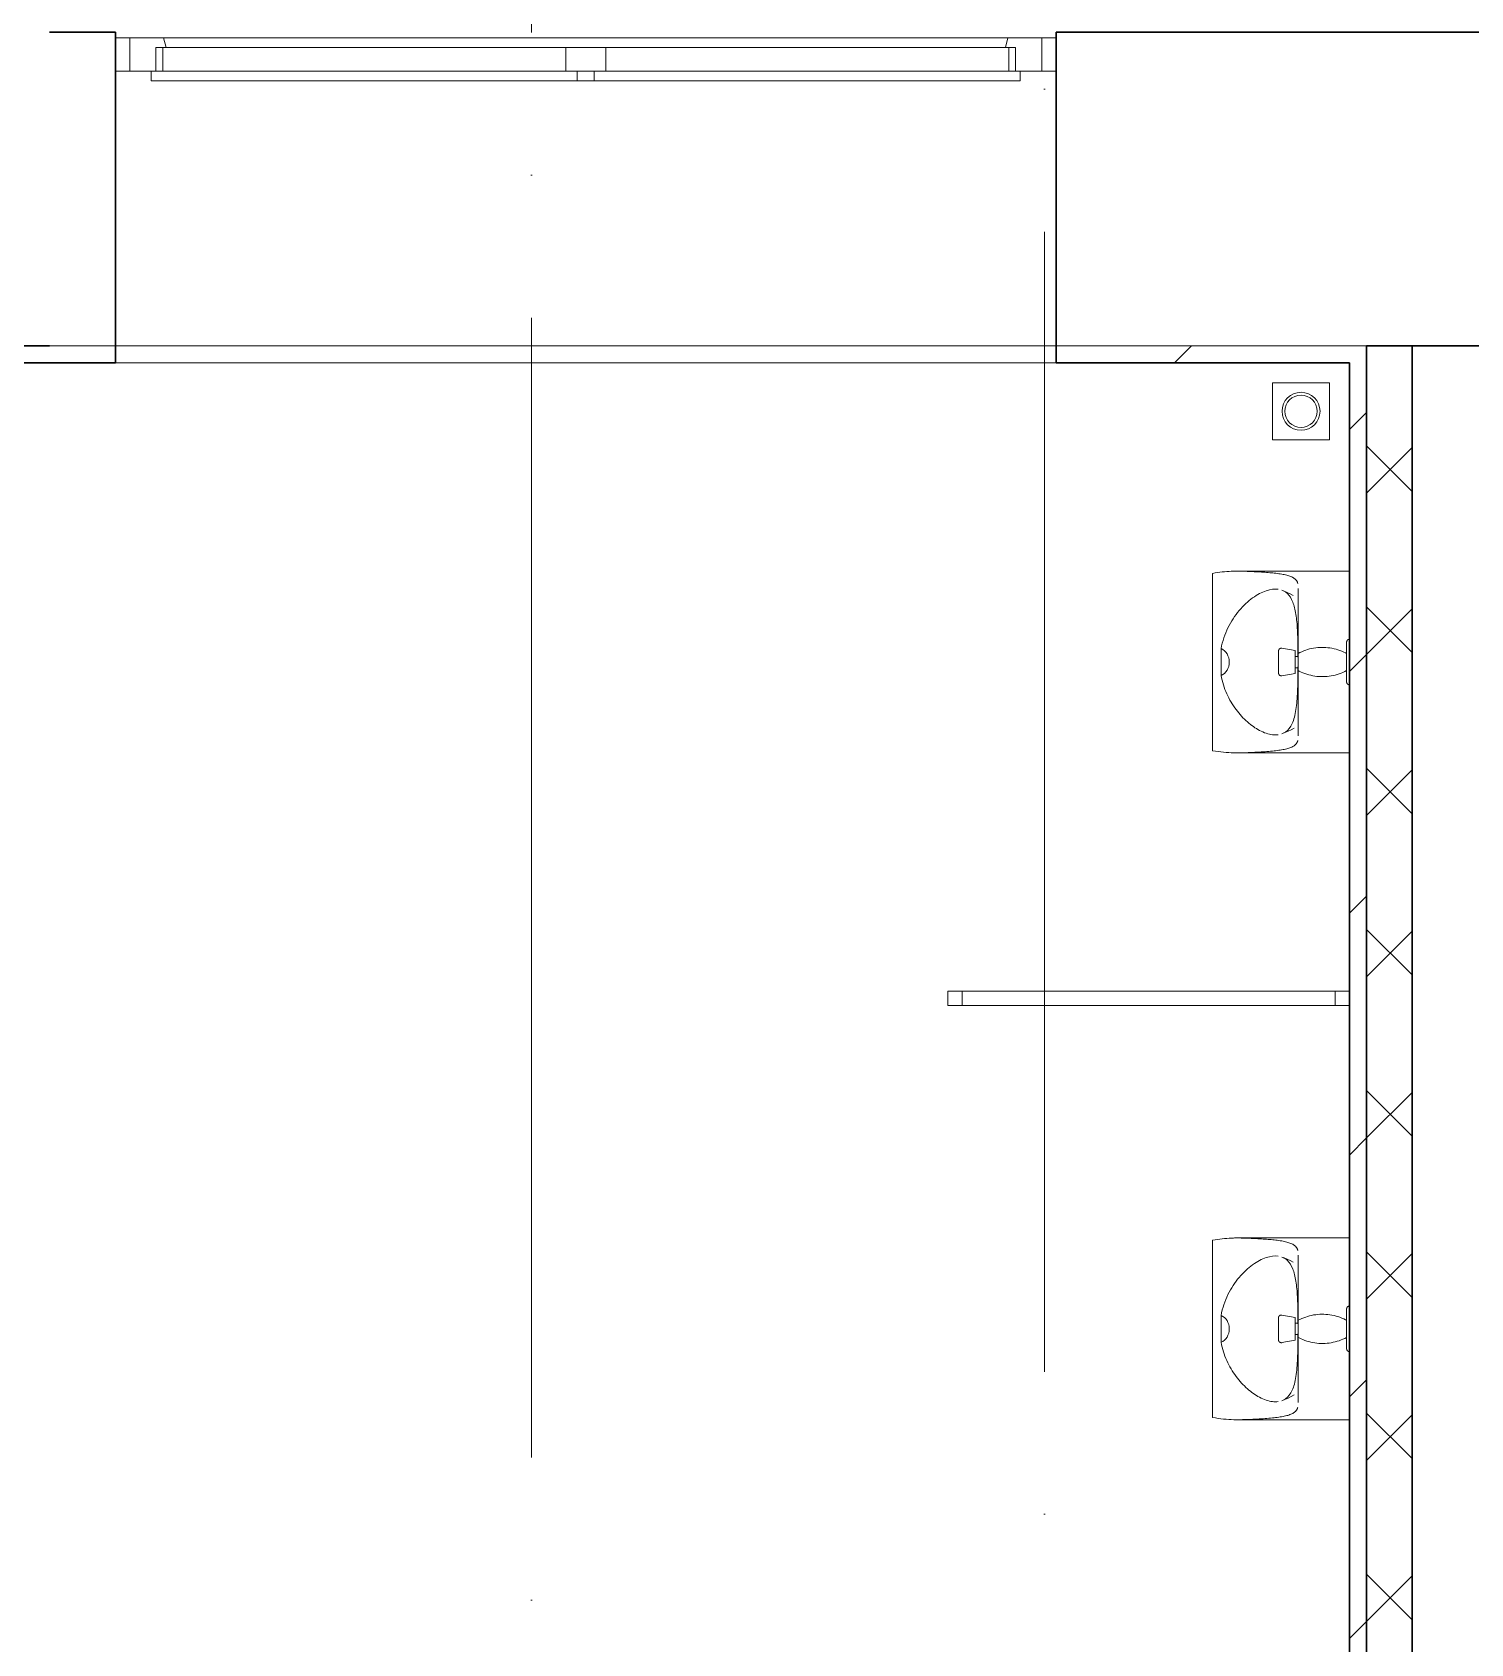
# Model space of a CAD drawing. Header units: millimetres. Extents: x -421858 to 614926, y -468665 to 141641.
# Drawn here: x 148601 to 151124, y -6115 to -3287 of the extents above; entities that cross this region are included whole.
import ezdxf

# ---------------------------------------------------------------- set-up
doc = ezdxf.new("R2010")
doc.units = ezdxf.units.MM
doc.linetypes.add('ADSK_Линия сетки', pattern=[25, 20, -2.5, 0, -2.5])
for name, color, linetype, lineweight in [('_ Окна', 7, 'Continuous', 9), ('Витраж', 7, 'Continuous', 9), ('Окна', 252, 'Continuous', 9), ('Оси', 252, 'Continuous', 9), ('Сантехника', 252, 'Continuous', 9), ('Стены внутренние', 7, 'Continuous', 18), ('Стены наружные', 7, 'Continuous', 18)]:
    doc.layers.add(name, color=color, linetype=linetype, lineweight=lineweight)

# ---------------------------------------------------------------- blocks, each defined once
blk = doc.blocks.new('2 этаж')
at = {"layer": '_ Окна', "color": 251, "true_color": 0x636466}
for p, q in [((148771.4, -3297.3), (148746.4, -3297.3)), ((148771.4, -3355.3), (148771.4, -3297.3)), ((150396.4, -3297.3), (150371.4, -3297.3)), ((150371.4, -3297.3), (150371.4, -3355.3)), ((148746.4, -3355.3), (148771.4, -3355.3)), ((150371.4, -3355.3), (150396.4, -3355.3))]:
    blk.add_line(p, q, dxfattribs=at)
at = {"layer": '_ Окна', "color": 251, "lineweight": 18, "true_color": 0x636466}
for p, q in [((148830.9, -3297.3), (148771.4, -3297.3)), ((148771.4, -3297.3), (148771.4, -3355.3)), ((148835.4, -3314.3), (148830.9, -3297.3)), ((150312, -3297.3), (150307.4, -3314.3)), ((150371.4, -3297.3), (150312, -3297.3)), ((150371.4, -3355.3), (150371.4, -3297.3)), ((148817.4, -3355.3), (148817.4, -3314.3)), ((148817.4, -3314.3), (148829.4, -3314.3)), ((150313.4, -3314.3), (150325.4, -3314.3)), ((150325.4, -3314.3), (150325.4, -3355.3)), ((148771.4, -3355.3), (148809.4, -3355.3)), ((150333.4, -3355.3), (150371.4, -3355.3))]:
    blk.add_line(p, q, dxfattribs=at)
at = {"layer": 'Витраж', "color": 251, "true_color": 0x636466, "extrusion": (0, 0, -1)}
for p, q in [((150206.5, -4969.8), (150206.5, -4994.8)), ((150231.5, -4969.8), (150206.5, -4969.8)), ((150231.5, -4994.8), (150231.5, -4969.8)), ((150206.5, -4994.8), (150231.5, -4994.8))]:
    blk.add_line(p, q, dxfattribs=at)
at = {"layer": 'Витраж', "color": 251, "true_color": 0x636466}
for p, q in [((150231.5, -4994.8), (150231.5, -4969.8)), ((150231.5, -4969.8), (150886, -4969.8)), ((150886, -4969.8), (150886, -4994.8)), ((150911, -4969.8), (150886, -4969.8)), ((150886, -4969.8), (150886, -4994.8)), ((150886, -4994.8), (150231.5, -4994.8)), ((150886, -4994.8), (150911, -4994.8))]:
    blk.add_line(p, q, dxfattribs=at)
at = {"layer": 'Окна', "color": 251, "true_color": 0x636466}
for p, q in [((150312, -3297.3), (148830.9, -3297.3)), ((148829.4, -3314.3), (149536.4, -3314.3)), ((148829.4, -3355.3), (148829.4, -3314.3)), ((149536.4, -3314.3), (149606.4, -3314.3)), ((149536.4, -3314.3), (149536.4, -3355.3)), ((149606.4, -3314.3), (150313.4, -3314.3)), ((149606.4, -3355.3), (149606.4, -3314.3)), ((150313.4, -3314.3), (150313.4, -3355.3)), ((148809.4, -3355.3), (149556.4, -3355.3)), ((148809.4, -3372.3), (148809.4, -3355.3)), ((149556.4, -3355.3), (149586.4, -3355.3)), ((149556.4, -3355.3), (149556.4, -3372.3)), ((149586.4, -3355.3), (150333.4, -3355.3)), ((149586.4, -3372.3), (149586.4, -3355.3)), ((150333.4, -3355.3), (150333.4, -3372.3)), ((149556.4, -3372.3), (148809.4, -3372.3)), ((149586.4, -3372.3), (149556.4, -3372.3)), ((150333.4, -3372.3), (149586.4, -3372.3))]:
    blk.add_line(p, q, dxfattribs=at)
at = {"layer": 'Оси', "color": 251, "linetype": 'ADSK_Линия сетки', "ltscale": 100, "true_color": 0x636466}
for p, q in [((149476, 33713.4), (149476, -32263.4)), ((150376, -1137.3), (150376, -30993.4)), ((170543.3, -3837.3), (93565.9, -3837.3))]:
    blk.add_line(p, q, dxfattribs=at)
at = {"layer": 'Сантехника', "color": 251, "true_color": 0x636466}
for p, q in [((150776, -3902.3), (150776, -4002.3)), ((150876, -3902.3), (150776, -3902.3)), ((150876, -4002.3), (150876, -3902.3)), ((150776, -4002.3), (150876, -4002.3)), ((150671, -4547.8), (150671, -4236.7)), ((150911, -4232.8), (150713.9, -4232.8)), ((150820.8, -4282.3), (150820.8, -4383.6)), ((150685.8, -4392.3), (150685.8, -4368.7)), ((150816, -4372.3), (150792.3, -4368.1)), ((150816, -4392.3), (150816, -4372.3)), ((150821, -4382.3), (150816, -4382.3)), ((150820.6, -4368.4), (150820.6, -4383.6)), ((150821, -4377.3), (150821, -4392.3)), ((150685.8, -4415.8), (150685.8, -4392.3)), ((150816, -4412.3), (150816, -4392.3)), ((150816, -4402.3), (150821, -4402.3)), ((150820.6, -4400.9), (150820.6, -4416.1)), ((150820.8, -4400.9), (150820.8, -4502.3)), ((150821, -4392.3), (150821, -4407.3)), ((150792.3, -4416.4), (150816, -4412.3)), ((150713.9, -4551.7), (150911, -4551.7)), ((150671, -5717.8), (150671, -5406.7)), ((150911, -5402.8), (150713.9, -5402.8)), ((150820.8, -5452.3), (150820.8, -5553.6)), ((150685.8, -5562.3), (150685.8, -5538.7)), ((150816, -5542.3), (150792.3, -5538.1)), ((150820.6, -5538.4), (150820.6, -5553.6)), ((150685.8, -5585.8), (150685.8, -5562.3)), ((150816, -5562.3), (150816, -5542.3)), ((150821, -5552.3), (150816, -5552.3)), ((150816, -5582.3), (150816, -5562.3)), ((150821, -5547.3), (150821, -5562.3)), ((150821, -5562.3), (150821, -5577.3)), ((150792.3, -5586.4), (150816, -5582.3)), ((150816, -5572.3), (150821, -5572.3)), ((150820.6, -5570.9), (150820.6, -5586.1)), ((150820.8, -5570.9), (150820.8, -5672.3)), ((150713.9, -5721.7), (150911, -5721.7))]:
    blk.add_line(p, q, dxfattribs=at)
at = {"layer": 'Сантехника', "color": 251, "true_color": 0x636466, "flags": 128}
for points in [[(150812.4, -4275.4), (150807.2, -4272.6), (150801.8, -4270.1), (150796.3, -4267.7), (150792.3, -4266.2)], [(150906, -4357.3), (150906, -4357.1), (150906, -4356.9), (150906, -4356.7), (150906.1, -4356.5), (150906.1, -4356.3), (150906.1, -4356.1), (150906.2, -4355.9), (150906.3, -4355.7), (150906.3, -4355.5), (150906.4, -4355.3), (150906.5, -4355.1), (150906.6, -4354.9), (150906.7, -4354.8), (150906.8, -4354.6), (150906.9, -4354.4), (150907, -4354.3), (150907.1, -4354.1), (150907.2, -4354), (150907.4, -4353.8), (150907.5, -4353.7), (150907.7, -4353.5), (150907.8, -4353.4), (150908, -4353.3), (150908.1, -4353.2), (150908.3, -4353), (150908.5, -4352.9), (150908.6, -4352.8), (150908.8, -4352.8), (150909, -4352.7), (150909.2, -4352.6), (150909.4, -4352.5), (150909.6, -4352.5), (150909.8, -4352.4), (150910, -4352.4), (150910.2, -4352.3), (150910.4, -4352.3), (150910.6, -4352.3), (150910.8, -4352.3), (150911, -4352.3), (150911, -4352.3)], [(150786.5, -4373), (150786.5, -4372.8), (150786.5, -4372.6), (150786.5, -4372.4), (150786.5, -4372.2), (150786.6, -4372), (150786.6, -4371.8), (150786.7, -4371.6), (150786.7, -4371.4), (150786.8, -4371.2), (150786.9, -4371.1), (150786.9, -4370.9), (150787, -4370.7), (150787.1, -4370.5), (150787.2, -4370.3), (150787.3, -4370.2), (150787.5, -4370), (150787.6, -4369.9), (150787.7, -4369.7), (150787.8, -4369.6), (150788, -4369.4), (150788.1, -4369.3), (150788.3, -4369.1), (150788.4, -4369), (150788.6, -4368.9), (150788.8, -4368.8), (150788.9, -4368.7), (150789.1, -4368.6), (150789.3, -4368.5), (150789.5, -4368.4), (150789.7, -4368.3), (150789.8, -4368.3), (150790, -4368.2), (150790.2, -4368.2), (150790.4, -4368.1), (150790.6, -4368.1), (150790.8, -4368), (150791, -4368), (150791.2, -4368), (150791.4, -4368), (150791.6, -4368), (150791.8, -4368), (150792, -4368), (150792.2, -4368.1), (150792.3, -4368.1)], [(150786.5, -4392.3), (150786.5, -4391.5), (150786.5, -4390.7), (150786.5, -4389.9), (150786.5, -4389.2), (150786.5, -4388.4), (150786.5, -4387.7), (150786.5, -4386.9), (150786.5, -4386.2), (150786.5, -4385.5), (150786.5, -4384.8), (150786.5, -4384.1), (150786.5, -4383.4), (150786.5, -4382.7), (150786.5, -4382), (150786.5, -4381.4), (150786.5, -4380.8), (150786.5, -4380.1), (150786.5, -4379.6), (150786.5, -4379), (150786.5, -4378.4), (150786.5, -4377.9), (150786.5, -4377.4), (150786.5, -4376.9), (150786.5, -4376.5), (150786.5, -4376.1), (150786.5, -4375.7), (150786.5, -4375.3), (150786.5, -4374.9), (150786.5, -4374.6), (150786.5, -4374.3), (150786.5, -4374), (150786.5, -4373.8), (150786.5, -4373.6), (150786.5, -4373.4), (150786.5, -4373.3), (150786.5, -4373.2), (150786.5, -4373.1), (150786.5, -4373), (150786.5, -4373)], [(150786.5, -4373), (150786.5, -4373), (150786.5, -4373.1), (150786.5, -4373.1), (150786.5, -4373.2), (150786.5, -4373.4), (150786.5, -4373.6), (150786.5, -4373.8), (150786.5, -4374), (150786.5, -4374.2), (150786.5, -4374.5), (150786.5, -4374.8), (150786.5, -4375.2), (150786.5, -4375.5), (150786.5, -4375.9), (150786.5, -4376.4), (150786.5, -4376.8), (150786.5, -4377.3), (150786.5, -4377.8), (150786.5, -4378.3), (150786.5, -4378.8), (150786.5, -4379.4), (150786.5, -4380), (150786.5, -4380.6), (150786.5, -4381.2), (150786.5, -4381.9), (150786.5, -4382.5), (150786.5, -4383.2), (150786.5, -4383.9), (150786.5, -4384.6), (150786.5, -4385.3), (150786.5, -4386), (150786.5, -4386.7), (150786.5, -4387.5), (150786.5, -4388.2), (150786.5, -4389), (150786.5, -4389.7), (150786.5, -4390.5), (150786.5, -4391.3), (150786.5, -4392), (150786.5, -4392.3)], [(150821, -4377.3), (150824.2, -4375.6), (150827.5, -4374.1), (150830.8, -4372.7), (150834.2, -4371.5), (150837.6, -4370.4), (150841.1, -4369.4), (150844.6, -4368.6), (150848.1, -4367.9), (150851.7, -4367.4), (150855.3, -4367), (150858.8, -4366.7), (150862.4, -4366.6), (150866, -4366.6), (150869.6, -4366.8), (150873.2, -4367.1), (150876.8, -4367.6), (150880.3, -4368.2), (150883.9, -4368.9), (150887.4, -4369.8), (150890.8, -4370.8), (150894.2, -4372), (150897.6, -4373.3), (150900.9, -4374.7), (150904.1, -4376.3), (150906, -4377.3)], [(150906, -4376.1), (150906, -4374.9), (150906, -4373.7), (150906, -4372.5), (150906, -4371.4), (150906, -4370.2), (150906, -4369.2), (150906, -4368.1), (150906, -4367.1), (150906, -4366.2), (150906, -4365.3), (150906, -4364.4), (150906, -4363.6), (150906, -4362.8), (150906, -4362.1), (150906, -4361.4), (150906, -4360.7), (150906, -4360.2), (150906, -4359.6), (150906, -4359.2), (150906, -4358.7), (150906, -4358.3), (150906, -4358), (150906, -4357.8), (150906, -4357.6), (150906, -4357.4), (150906, -4357.3), (150906, -4357.3)], [(150906, -4357.3), (150906, -4357.3), (150906, -4357.4), (150906, -4357.5), (150906, -4357.7), (150906, -4358), (150906, -4358.3), (150906, -4358.6), (150906, -4359), (150906, -4359.5), (150906, -4360), (150906, -4360.6), (150906, -4361.2), (150906, -4361.9), (150906, -4362.6), (150906, -4363.4), (150906, -4364.2), (150906, -4365), (150906, -4365.9), (150906, -4366.9), (150906, -4367.9), (150906, -4368.9), (150906, -4370), (150906, -4371), (150906, -4372.2), (150906, -4373.3), (150906, -4374.5), (150906, -4375.8), (150906, -4377), (150906, -4378.3), (150906, -4379.6), (150906, -4380.9), (150906, -4382.2), (150906, -4383.6), (150906, -4384.9), (150906, -4386.3), (150906, -4387.7), (150906, -4389.1), (150906, -4390.5), (150906, -4391.9), (150906, -4392.3)], [(150786.5, -4392.3), (150786.5, -4393), (150786.5, -4393.8), (150786.5, -4394.6), (150786.5, -4395.3), (150786.5, -4396.1), (150786.5, -4396.8), (150786.5, -4397.6), (150786.5, -4398.3), (150786.5, -4399), (150786.5, -4399.7), (150786.5, -4400.5), (150786.5, -4401.1), (150786.5, -4401.8), (150786.5, -4402.5), (150786.5, -4403.1), (150786.5, -4403.7), (150786.5, -4404.4), (150786.5, -4404.9), (150786.5, -4405.5), (150786.5, -4406.1), (150786.5, -4406.6), (150786.5, -4407.1), (150786.5, -4407.6), (150786.5, -4408), (150786.5, -4408.5), (150786.5, -4408.9), (150786.5, -4409.2), (150786.5, -4409.6), (150786.5, -4409.9), (150786.5, -4410.2), (150786.5, -4410.5), (150786.5, -4410.7), (150786.5, -4410.9), (150786.5, -4411.1), (150786.5, -4411.2), (150786.5, -4411.3), (150786.5, -4411.4), (150786.5, -4411.5), (150786.5, -4411.5)], [(150786.5, -4411.5), (150786.5, -4411.5), (150786.5, -4411.4), (150786.5, -4411.4), (150786.5, -4411.3), (150786.5, -4411.1), (150786.5, -4411), (150786.5, -4410.8), (150786.5, -4410.5), (150786.5, -4410.3), (150786.5, -4410), (150786.5, -4409.7), (150786.5, -4409.3), (150786.5, -4409), (150786.5, -4408.6), (150786.5, -4408.1), (150786.5, -4407.7), (150786.5, -4407.2), (150786.5, -4406.7), (150786.5, -4406.2), (150786.5, -4405.7), (150786.5, -4405.1), (150786.5, -4404.5), (150786.5, -4403.9), (150786.5, -4403.3), (150786.5, -4402.7), (150786.5, -4402), (150786.5, -4401.3), (150786.5, -4400.6), (150786.5, -4399.9), (150786.5, -4399.2), (150786.5, -4398.5), (150786.5, -4397.8), (150786.5, -4397), (150786.5, -4396.3), (150786.5, -4395.5), (150786.5, -4394.8), (150786.5, -4394), (150786.5, -4393.2), (150786.5, -4392.5), (150786.5, -4392.3)], [(150906, -4407.3), (150902.8, -4408.9), (150899.5, -4410.4), (150896.2, -4411.8), (150892.8, -4413), (150889.4, -4414.1), (150885.9, -4415.1), (150882.4, -4415.9), (150878.9, -4416.6), (150875.3, -4417.1), (150871.8, -4417.5), (150868.2, -4417.8), (150864.6, -4417.9), (150861, -4417.9), (150857.4, -4417.7), (150853.8, -4417.4), (150850.2, -4416.9), (150846.7, -4416.3), (150843.1, -4415.6), (150839.7, -4414.7), (150836.2, -4413.7), (150832.8, -4412.5), (150829.4, -4411.2), (150826.1, -4409.8), (150822.9, -4408.2), (150821, -4407.3)], [(150906, -4392.3), (150906, -4393.7), (150906, -4395.1), (150906, -4396.4), (150906, -4397.8), (150906, -4399.2), (150906, -4400.6), (150906, -4401.9), (150906, -4403.3), (150906, -4404.6), (150906, -4405.9), (150906, -4407.2), (150906, -4408.4), (150906, -4409.6), (150906, -4410.8), (150906, -4412), (150906, -4413.2), (150906, -4414.3), (150906, -4415.3), (150906, -4416.4), (150906, -4417.4), (150906, -4418.3), (150906, -4419.2), (150906, -4420.1), (150906, -4420.9), (150906, -4421.7), (150906, -4422.4), (150906, -4423.1), (150906, -4423.8), (150906, -4424.3), (150906, -4424.9), (150906, -4425.4), (150906, -4425.8), (150906, -4426.2), (150906, -4426.5), (150906, -4426.7), (150906, -4427), (150906, -4427.1), (150906, -4427.2), (150906, -4427.3)], [(150906, -4427.3), (150906, -4427.2), (150906, -4427.1), (150906, -4427), (150906, -4426.8), (150906, -4426.6), (150906, -4426.3), (150906, -4425.9), (150906, -4425.5), (150906, -4425), (150906, -4424.5), (150906, -4423.9), (150906, -4423.3), (150906, -4422.6), (150906, -4421.9), (150906, -4421.1), (150906, -4420.3), (150906, -4419.5), (150906, -4418.6), (150906, -4417.6), (150906, -4416.6), (150906, -4415.6), (150906, -4414.6), (150906, -4413.5), (150906, -4412.3), (150906, -4411.2), (150906, -4410), (150906, -4408.7), (150906, -4407.5)], [(150792.3, -4416.4), (150792.1, -4416.5), (150791.9, -4416.5), (150791.7, -4416.5), (150791.5, -4416.5), (150791.3, -4416.5), (150791.1, -4416.5), (150790.9, -4416.5), (150790.7, -4416.5), (150790.5, -4416.4), (150790.3, -4416.4), (150790.2, -4416.3), (150790, -4416.3), (150789.8, -4416.2), (150789.6, -4416.1), (150789.4, -4416.1), (150789.2, -4416), (150789, -4415.9), (150788.9, -4415.8), (150788.7, -4415.7), (150788.5, -4415.6), (150788.4, -4415.4), (150788.2, -4415.3), (150788.1, -4415.2), (150787.9, -4415), (150787.8, -4414.9), (150787.7, -4414.7), (150787.5, -4414.6), (150787.4, -4414.4), (150787.3, -4414.3), (150787.2, -4414.1), (150787.1, -4413.9), (150787, -4413.7), (150786.9, -4413.6), (150786.8, -4413.4), (150786.8, -4413.2), (150786.7, -4413), (150786.6, -4412.8), (150786.6, -4412.6), (150786.5, -4412.4), (150786.5, -4412.2), (150786.5, -4412), (150786.5, -4411.8), (150786.5, -4411.6), (150786.5, -4411.5)], [(150911, -4432.3), (150910.8, -4432.2), (150910.6, -4432.2), (150910.4, -4432.2), (150910.2, -4432.2), (150910, -4432.2), (150909.8, -4432.1), (150909.6, -4432.1), (150909.4, -4432), (150909.2, -4431.9), (150909.1, -4431.9), (150908.9, -4431.8), (150908.7, -4431.7), (150908.5, -4431.6), (150908.4, -4431.5), (150908.2, -4431.4), (150908, -4431.3), (150907.9, -4431.1), (150907.7, -4431), (150907.6, -4430.9), (150907.4, -4430.7), (150907.3, -4430.6), (150907.2, -4430.4), (150907, -4430.3), (150906.9, -4430.1), (150906.8, -4430), (150906.7, -4429.8), (150906.6, -4429.6), (150906.5, -4429.4), (150906.4, -4429.2), (150906.3, -4429.1), (150906.3, -4428.9), (150906.2, -4428.7), (150906.2, -4428.5), (150906.1, -4428.3), (150906.1, -4428.1), (150906, -4427.9), (150906, -4427.7), (150906, -4427.5), (150906, -4427.3), (150906, -4427.3)], [(150792.3, -4518.3), (150797.9, -4516.2), (150803.4, -4513.7), (150808.7, -4511.1), (150813.8, -4508.3)], [(150812.4, -5445.4), (150807.2, -5442.6), (150801.8, -5440.1), (150796.3, -5437.7), (150792.3, -5436.2)], [(150786.5, -5543), (150786.5, -5542.8), (150786.5, -5542.6), (150786.5, -5542.4), (150786.5, -5542.2), (150786.6, -5542), (150786.6, -5541.8), (150786.7, -5541.6), (150786.7, -5541.4), (150786.8, -5541.2), (150786.9, -5541.1), (150786.9, -5540.9), (150787, -5540.7), (150787.1, -5540.5), (150787.2, -5540.3), (150787.3, -5540.2), (150787.5, -5540), (150787.6, -5539.9), (150787.7, -5539.7), (150787.8, -5539.6), (150788, -5539.4), (150788.1, -5539.3), (150788.3, -5539.1), (150788.4, -5539), (150788.6, -5538.9), (150788.8, -5538.8), (150788.9, -5538.7), (150789.1, -5538.6), (150789.3, -5538.5), (150789.5, -5538.4), (150789.7, -5538.3), (150789.8, -5538.3), (150790, -5538.2), (150790.2, -5538.2), (150790.4, -5538.1), (150790.6, -5538.1), (150790.8, -5538), (150791, -5538), (150791.2, -5538), (150791.4, -5538), (150791.6, -5538), (150791.8, -5538), (150792, -5538), (150792.2, -5538.1), (150792.3, -5538.1)], [(150821, -5547.3), (150824.2, -5545.6), (150827.5, -5544.1), (150830.8, -5542.7), (150834.2, -5541.5), (150837.6, -5540.4), (150841.1, -5539.4), (150844.6, -5538.6), (150848.1, -5537.9), (150851.7, -5537.4), (150855.3, -5537), (150858.8, -5536.7), (150862.4, -5536.6), (150866, -5536.6), (150869.6, -5536.8), (150873.2, -5537.1), (150876.8, -5537.6), (150880.3, -5538.2), (150883.9, -5538.9), (150887.4, -5539.8), (150890.8, -5540.8), (150894.2, -5542), (150897.6, -5543.3), (150900.9, -5544.7), (150904.1, -5546.3), (150906, -5547.3)], [(150906, -5527.3), (150906, -5527.1), (150906, -5526.9), (150906, -5526.7), (150906.1, -5526.5), (150906.1, -5526.3), (150906.1, -5526.1), (150906.2, -5525.9), (150906.3, -5525.7), (150906.3, -5525.5), (150906.4, -5525.3), (150906.5, -5525.1), (150906.6, -5524.9), (150906.7, -5524.8), (150906.8, -5524.6), (150906.9, -5524.4), (150907, -5524.3), (150907.1, -5524.1), (150907.2, -5524), (150907.4, -5523.8), (150907.5, -5523.7), (150907.7, -5523.5), (150907.8, -5523.4), (150908, -5523.3), (150908.1, -5523.2), (150908.3, -5523), (150908.5, -5522.9), (150908.6, -5522.8), (150908.8, -5522.8), (150909, -5522.7), (150909.2, -5522.6), (150909.4, -5522.5), (150909.6, -5522.5), (150909.8, -5522.4), (150910, -5522.4), (150910.2, -5522.3), (150910.4, -5522.3), (150910.6, -5522.3), (150910.8, -5522.3), (150911, -5522.3), (150911, -5522.3)], [(150906, -5546.1), (150906, -5544.9), (150906, -5543.7), (150906, -5542.5), (150906, -5541.4), (150906, -5540.2), (150906, -5539.2), (150906, -5538.1), (150906, -5537.1), (150906, -5536.2), (150906, -5535.3), (150906, -5534.4), (150906, -5533.6), (150906, -5532.8), (150906, -5532.1), (150906, -5531.4), (150906, -5530.7), (150906, -5530.2), (150906, -5529.6), (150906, -5529.2), (150906, -5528.7), (150906, -5528.3), (150906, -5528), (150906, -5527.8), (150906, -5527.6), (150906, -5527.4), (150906, -5527.3), (150906, -5527.3)], [(150906, -5527.3), (150906, -5527.3), (150906, -5527.4), (150906, -5527.5), (150906, -5527.7), (150906, -5528), (150906, -5528.3), (150906, -5528.6), (150906, -5529), (150906, -5529.5), (150906, -5530), (150906, -5530.6), (150906, -5531.2), (150906, -5531.9), (150906, -5532.6), (150906, -5533.4), (150906, -5534.2), (150906, -5535), (150906, -5535.9), (150906, -5536.9), (150906, -5537.9), (150906, -5538.9), (150906, -5540), (150906, -5541), (150906, -5542.2), (150906, -5543.3), (150906, -5544.5), (150906, -5545.8), (150906, -5547), (150906, -5548.3), (150906, -5549.6), (150906, -5550.9), (150906, -5552.2), (150906, -5553.6), (150906, -5554.9), (150906, -5556.3), (150906, -5557.7), (150906, -5559.1), (150906, -5560.5), (150906, -5561.9), (150906, -5562.3)], [(150786.5, -5562.3), (150786.5, -5561.5), (150786.5, -5560.7), (150786.5, -5559.9), (150786.5, -5559.2), (150786.5, -5558.4), (150786.5, -5557.7), (150786.5, -5556.9), (150786.5, -5556.2), (150786.5, -5555.5), (150786.5, -5554.8), (150786.5, -5554.1), (150786.5, -5553.4), (150786.5, -5552.7), (150786.5, -5552), (150786.5, -5551.4), (150786.5, -5550.8), (150786.5, -5550.1), (150786.5, -5549.6), (150786.5, -5549), (150786.5, -5548.4), (150786.5, -5547.9), (150786.5, -5547.4), (150786.5, -5546.9), (150786.5, -5546.5), (150786.5, -5546.1), (150786.5, -5545.7), (150786.5, -5545.3), (150786.5, -5544.9), (150786.5, -5544.6), (150786.5, -5544.3), (150786.5, -5544), (150786.5, -5543.8), (150786.5, -5543.6), (150786.5, -5543.4), (150786.5, -5543.3), (150786.5, -5543.2), (150786.5, -5543.1), (150786.5, -5543), (150786.5, -5543)], [(150786.5, -5543), (150786.5, -5543), (150786.5, -5543.1), (150786.5, -5543.1), (150786.5, -5543.2), (150786.5, -5543.4), (150786.5, -5543.6), (150786.5, -5543.8), (150786.5, -5544), (150786.5, -5544.2), (150786.5, -5544.5), (150786.5, -5544.8), (150786.5, -5545.2), (150786.5, -5545.5), (150786.5, -5545.9), (150786.5, -5546.4), (150786.5, -5546.8), (150786.5, -5547.3), (150786.5, -5547.8), (150786.5, -5548.3), (150786.5, -5548.8), (150786.5, -5549.4), (150786.5, -5550), (150786.5, -5550.6), (150786.5, -5551.2), (150786.5, -5551.9), (150786.5, -5552.5), (150786.5, -5553.2), (150786.5, -5553.9), (150786.5, -5554.6), (150786.5, -5555.3), (150786.5, -5556), (150786.5, -5556.7), (150786.5, -5557.5), (150786.5, -5558.2), (150786.5, -5559), (150786.5, -5559.7), (150786.5, -5560.5), (150786.5, -5561.3), (150786.5, -5562), (150786.5, -5562.3)], [(150786.5, -5562.3), (150786.5, -5563), (150786.5, -5563.8), (150786.5, -5564.6), (150786.5, -5565.3), (150786.5, -5566.1), (150786.5, -5566.8), (150786.5, -5567.6), (150786.5, -5568.3), (150786.5, -5569), (150786.5, -5569.7), (150786.5, -5570.5), (150786.5, -5571.1), (150786.5, -5571.8), (150786.5, -5572.5), (150786.5, -5573.1), (150786.5, -5573.7), (150786.5, -5574.4), (150786.5, -5574.9), (150786.5, -5575.5), (150786.5, -5576.1), (150786.5, -5576.6), (150786.5, -5577.1), (150786.5, -5577.6), (150786.5, -5578), (150786.5, -5578.5), (150786.5, -5578.9), (150786.5, -5579.2), (150786.5, -5579.6), (150786.5, -5579.9), (150786.5, -5580.2), (150786.5, -5580.5), (150786.5, -5580.7), (150786.5, -5580.9), (150786.5, -5581.1), (150786.5, -5581.2), (150786.5, -5581.3), (150786.5, -5581.4), (150786.5, -5581.5), (150786.5, -5581.5)], [(150786.5, -5581.5), (150786.5, -5581.5), (150786.5, -5581.4), (150786.5, -5581.4), (150786.5, -5581.3), (150786.5, -5581.1), (150786.5, -5581), (150786.5, -5580.8), (150786.5, -5580.5), (150786.5, -5580.3), (150786.5, -5580), (150786.5, -5579.7), (150786.5, -5579.3), (150786.5, -5579), (150786.5, -5578.6), (150786.5, -5578.1), (150786.5, -5577.7), (150786.5, -5577.2), (150786.5, -5576.7), (150786.5, -5576.2), (150786.5, -5575.7), (150786.5, -5575.1), (150786.5, -5574.5), (150786.5, -5573.9), (150786.5, -5573.3), (150786.5, -5572.7), (150786.5, -5572), (150786.5, -5571.3), (150786.5, -5570.6), (150786.5, -5569.9), (150786.5, -5569.2), (150786.5, -5568.5), (150786.5, -5567.8), (150786.5, -5567), (150786.5, -5566.3), (150786.5, -5565.5), (150786.5, -5564.8), (150786.5, -5564), (150786.5, -5563.2), (150786.5, -5562.5), (150786.5, -5562.3)], [(150906, -5562.3), (150906, -5563.7), (150906, -5565.1), (150906, -5566.4), (150906, -5567.8), (150906, -5569.2), (150906, -5570.6), (150906, -5571.9), (150906, -5573.3), (150906, -5574.6), (150906, -5575.9), (150906, -5577.2), (150906, -5578.4), (150906, -5579.6), (150906, -5580.8), (150906, -5582), (150906, -5583.2), (150906, -5584.3), (150906, -5585.3), (150906, -5586.4), (150906, -5587.4), (150906, -5588.3), (150906, -5589.2), (150906, -5590.1), (150906, -5590.9), (150906, -5591.7), (150906, -5592.4), (150906, -5593.1), (150906, -5593.8), (150906, -5594.3), (150906, -5594.9), (150906, -5595.4), (150906, -5595.8), (150906, -5596.2), (150906, -5596.5), (150906, -5596.7), (150906, -5597), (150906, -5597.1), (150906, -5597.2), (150906, -5597.3)], [(150792.3, -5586.4), (150792.1, -5586.5), (150791.9, -5586.5), (150791.7, -5586.5), (150791.5, -5586.5), (150791.3, -5586.5), (150791.1, -5586.5), (150790.9, -5586.5), (150790.7, -5586.5), (150790.5, -5586.4), (150790.3, -5586.4), (150790.2, -5586.3), (150790, -5586.3), (150789.8, -5586.2), (150789.6, -5586.1), (150789.4, -5586.1), (150789.2, -5586), (150789, -5585.9), (150788.9, -5585.8), (150788.7, -5585.7), (150788.5, -5585.6), (150788.4, -5585.4), (150788.2, -5585.3), (150788.1, -5585.2), (150787.9, -5585), (150787.8, -5584.9), (150787.7, -5584.7), (150787.5, -5584.6), (150787.4, -5584.4), (150787.3, -5584.3), (150787.2, -5584.1), (150787.1, -5583.9), (150787, -5583.7), (150786.9, -5583.6), (150786.8, -5583.4), (150786.8, -5583.2), (150786.7, -5583), (150786.6, -5582.8), (150786.6, -5582.6), (150786.5, -5582.4), (150786.5, -5582.2), (150786.5, -5582), (150786.5, -5581.8), (150786.5, -5581.6), (150786.5, -5581.5)], [(150906, -5577.3), (150902.8, -5578.9), (150899.5, -5580.4), (150896.2, -5581.8), (150892.8, -5583), (150889.4, -5584.1), (150885.9, -5585.1), (150882.4, -5585.9), (150878.9, -5586.6), (150875.3, -5587.1), (150871.8, -5587.5), (150868.2, -5587.8), (150864.6, -5587.9), (150861, -5587.9), (150857.4, -5587.7), (150853.8, -5587.4), (150850.2, -5586.9), (150846.7, -5586.3), (150843.1, -5585.6), (150839.7, -5584.7), (150836.2, -5583.7), (150832.8, -5582.5), (150829.4, -5581.2), (150826.1, -5579.8), (150822.9, -5578.2), (150821, -5577.3)], [(150906, -5597.3), (150906, -5597.2), (150906, -5597.1), (150906, -5597), (150906, -5596.8), (150906, -5596.6), (150906, -5596.3), (150906, -5595.9), (150906, -5595.5), (150906, -5595), (150906, -5594.5), (150906, -5593.9), (150906, -5593.3), (150906, -5592.6), (150906, -5591.9), (150906, -5591.1), (150906, -5590.3), (150906, -5589.5), (150906, -5588.6), (150906, -5587.6), (150906, -5586.6), (150906, -5585.6), (150906, -5584.6), (150906, -5583.5), (150906, -5582.3), (150906, -5581.2), (150906, -5580), (150906, -5578.7), (150906, -5577.5)], [(150911, -5602.3), (150910.8, -5602.2), (150910.6, -5602.2), (150910.4, -5602.2), (150910.2, -5602.2), (150910, -5602.2), (150909.8, -5602.1), (150909.6, -5602.1), (150909.4, -5602), (150909.2, -5601.9), (150909.1, -5601.9), (150908.9, -5601.8), (150908.7, -5601.7), (150908.5, -5601.6), (150908.4, -5601.5), (150908.2, -5601.4), (150908, -5601.3), (150907.9, -5601.1), (150907.7, -5601), (150907.6, -5600.9), (150907.4, -5600.7), (150907.3, -5600.6), (150907.2, -5600.4), (150907, -5600.3), (150906.9, -5600.1), (150906.8, -5600), (150906.7, -5599.8), (150906.6, -5599.6), (150906.5, -5599.4), (150906.4, -5599.2), (150906.3, -5599.1), (150906.3, -5598.9), (150906.2, -5598.7), (150906.2, -5598.5), (150906.1, -5598.3), (150906.1, -5598.1), (150906, -5597.9), (150906, -5597.7), (150906, -5597.5), (150906, -5597.3), (150906, -5597.3)], [(150792.3, -5688.3), (150797.9, -5686.2), (150803.4, -5683.7), (150808.7, -5681.1), (150813.8, -5678.3)]]:
    blk.add_lwpolyline(points, dxfattribs=at)
at = {"layer": 'Сантехника', "color": 251, "true_color": 0x636466}
for radius, start, end in [(33.3, 0, 180), (28.3, 0, 180), (33.3, 180, 0), (28.3, 180, 0)]:
    blk.add_arc((150826, -3952.3), radius, start, end, dxfattribs=at)
for centre, major_axis, start_param, end_param in [((150678.7, -4392.3), (0, 25), 4.712389, 5.943447), ((150678.7, -4392.3), (0, -25), 0.339739, 1.570796), ((150678.7, -5562.3), (0, 25), 4.712389, 5.943447), ((150678.7, -5562.3), (0, -25), 0.339739, 1.570796)]:
    blk.add_ellipse(centre, major_axis=major_axis, ratio=0.859293, start_param=start_param, end_param=end_param, dxfattribs=at)
for points, knots in [([(150671, -4236.7), (150676.7, -4235.7), (150687.8, -4234), (150701.2, -4233.1), (150711.4, -4232.7), (150718.9, -4232.8), (150726.3, -4233), (150733.4, -4233.2), (150740.4, -4233.6), (150749.3, -4234), (150759.8, -4234.6), (150771.3, -4235.5), (150782.3, -4236.6), (150792.3, -4238), (150801.3, -4239.9), (150808.6, -4242.2), (150813.4, -4244.8), (150815.9, -4247), (150817.2, -4248.3), (150818, -4249.4), (150818.8, -4250.5), (150819.4, -4251.7), (150819.8, -4252.7), (150820.1, -4253.6), (150820.2, -4254.1), (150820.3, -4254.4), (150820.3, -4254.5)], [-1, -1, -1, -1, -0.9416667, -0.8833333, -0.8541667, -0.825, -0.7958333, -0.7666667, -0.7375, -0.7083333, -0.65, -0.5916667, -0.5333333, -0.4666667, -0.4, -0.3333333, -0.2666667, -0.2333333, -0.2166667, -0.2, -0.1833333, -0.1666667, -0.15, -0.1416667, -0.1375, -0.1333333, -0.1333333, -0.1333333, -0.1333333]), ([(150685.8, -4368.7), (150687, -4362.2), (150690.2, -4349.7), (150697.5, -4332), (150706.6, -4315.9), (150720.9, -4296.9), (150741.1, -4278.3), (150765.5, -4265.5), (150779.7, -4263.8), (150786, -4264.6)], [0, 0, 0, 0, 0.0526316, 0.1052632, 0.1578947, 0.2105263, 0.3157895, 0.4210526, 0.5263158, 0.5263158, 0.5263158, 0.5263158]), ([(150794.7, -4267.2), (150797.4, -4268.4), (150804.1, -4273.1), (150812.2, -4285.8), (150817.6, -4307.7), (150819.6, -4330.9), (150820.4, -4351.8), (150820.5, -4362.7), (150820.6, -4368.4)], [0.5789474, 0.5789474, 0.5789474, 0.5789474, 0.6315789, 0.7236842, 0.8157895, 0.9078947, 0.9539474, 1, 1, 1, 1]), ([(150821, -4263), (150821, -4263.1), (150821, -4263.4), (150821, -4264), (150821, -4265.1), (150821, -4266.7), (150820.9, -4268.9), (150820.9, -4272), (150820.9, -4276.3), (150820.8, -4280.2), (150820.8, -4282.3)], [-0.06666667, -0.06666667, -0.06666667, -0.06666667, -0.06458333, -0.0625, -0.05833333, -0.05, -0.04166667, -0.03333333, -0.01666667, 0, 0, 0, 0]), ([(150785.9, -4519.9), (150782.8, -4520.3), (150772.8, -4520.3), (150754.4, -4514.1), (150731.8, -4498.5), (150711.4, -4476.6), (150697.5, -4453.4), (150689.6, -4432.4), (150686.9, -4421.5), (150685.8, -4415.8)], [0.4736842, 0.4736842, 0.4736842, 0.4736842, 0.5263158, 0.6315789, 0.7236842, 0.8157895, 0.9078947, 0.9539474, 1, 1, 1, 1]), ([(150820.6, -4416.1), (150820.5, -4422.6), (150820.3, -4435), (150819.6, -4452.7), (150818.2, -4468.8), (150815.3, -4487.8), (150808.9, -4506.3), (150800.1, -4514.8), (150794.7, -4517.3)], [0, 0, 0, 0, 0.0526316, 0.1052632, 0.1578947, 0.2105263, 0.3157895, 0.4210526, 0.4210526, 0.4210526, 0.4210526]), ([(150820.8, -4502.3), (150820.8, -4505.3), (150820.9, -4509.6), (150820.9, -4514.5), (150821, -4517.8), (150821, -4520), (150821, -4521.2), (150821, -4521.5), (150821, -4521.6)], [-1, -1, -1, -1, -0.975, -0.9625, -0.95, -0.9375, -0.934375, -0.9328125, -0.9328125, -0.9328125, -0.9328125]), ([(150820.3, -4530), (150820.3, -4530), (150820.3, -4530.2), (150820.1, -4530.7), (150819.9, -4531.6), (150819.5, -4532.5), (150819.1, -4533.4), (150818.6, -4534.3), (150817.9, -4535.2), (150817.2, -4536.2), (150815.9, -4537.5), (150813.4, -4539.7), (150808.6, -4542.3), (150801.3, -4544.6), (150792.3, -4546.5), (150781.8, -4547.9), (150769.7, -4549.2), (150756.3, -4550.1), (150741.5, -4550.9), (150728, -4551.5), (150716.8, -4551.7), (150705.3, -4551.7), (150690.2, -4550.8), (150677.5, -4549), (150671, -4547.8)], [-0.8666667, -0.8666667, -0.8666667, -0.8666667, -0.865625, -0.8625, -0.85, -0.8375, -0.825, -0.8125, -0.8, -0.7833333, -0.7666667, -0.7333333, -0.6666667, -0.6, -0.5333333, -0.4666667, -0.4, -0.3333333, -0.2666667, -0.2, -0.1666667, -0.1333333, -0.0666667, 0, 0, 0, 0]), ([(150671, -5406.7), (150676.7, -5405.7), (150687.8, -5404), (150701.2, -5403.1), (150711.4, -5402.7), (150718.9, -5402.8), (150726.3, -5403), (150733.4, -5403.2), (150740.4, -5403.6), (150749.3, -5404), (150759.8, -5404.6), (150771.3, -5405.5), (150782.3, -5406.6), (150792.3, -5408), (150801.3, -5409.9), (150808.6, -5412.2), (150813.4, -5414.8), (150815.9, -5417), (150817.2, -5418.3), (150818, -5419.4), (150818.8, -5420.5), (150819.4, -5421.7), (150819.8, -5422.7), (150820.1, -5423.6), (150820.2, -5424.1), (150820.3, -5424.4), (150820.3, -5424.5)], [-1, -1, -1, -1, -0.9416667, -0.8833333, -0.8541667, -0.825, -0.7958333, -0.7666667, -0.7375, -0.7083333, -0.65, -0.5916667, -0.5333333, -0.4666667, -0.4, -0.3333333, -0.2666667, -0.2333333, -0.2166667, -0.2, -0.1833333, -0.1666667, -0.15, -0.1416667, -0.1375, -0.1333333, -0.1333333, -0.1333333, -0.1333333]), ([(150685.8, -5538.7), (150687, -5532.2), (150690.2, -5519.7), (150697.5, -5502), (150706.6, -5485.9), (150720.9, -5466.9), (150741.1, -5448.3), (150765.5, -5435.5), (150779.7, -5433.8), (150786, -5434.6)], [0, 0, 0, 0, 0.0526316, 0.1052632, 0.1578947, 0.2105263, 0.3157895, 0.4210526, 0.5263158, 0.5263158, 0.5263158, 0.5263158]), ([(150794.7, -5437.2), (150797.4, -5438.4), (150804.1, -5443.1), (150812.2, -5455.8), (150817.6, -5477.7), (150819.6, -5500.9), (150820.4, -5521.8), (150820.5, -5532.7), (150820.6, -5538.4)], [0.5789474, 0.5789474, 0.5789474, 0.5789474, 0.6315789, 0.7236842, 0.8157895, 0.9078947, 0.9539474, 1, 1, 1, 1]), ([(150821, -5433), (150821, -5433.1), (150821, -5433.4), (150821, -5434), (150821, -5435.1), (150821, -5436.7), (150820.9, -5438.9), (150820.9, -5442), (150820.9, -5446.3), (150820.8, -5450.2), (150820.8, -5452.3)], [-0.06666667, -0.06666667, -0.06666667, -0.06666667, -0.06458333, -0.0625, -0.05833333, -0.05, -0.04166667, -0.03333333, -0.01666667, 0, 0, 0, 0]), ([(150785.9, -5689.9), (150782.8, -5690.3), (150772.8, -5690.3), (150754.4, -5684.1), (150731.8, -5668.5), (150711.4, -5646.6), (150697.5, -5623.4), (150689.6, -5602.4), (150686.9, -5591.5), (150685.8, -5585.8)], [0.4736842, 0.4736842, 0.4736842, 0.4736842, 0.5263158, 0.6315789, 0.7236842, 0.8157895, 0.9078947, 0.9539474, 1, 1, 1, 1]), ([(150820.6, -5586.1), (150820.5, -5592.6), (150820.3, -5605), (150819.6, -5622.7), (150818.2, -5638.8), (150815.3, -5657.8), (150808.9, -5676.3), (150800.1, -5684.8), (150794.7, -5687.3)], [0, 0, 0, 0, 0.0526316, 0.1052632, 0.1578947, 0.2105263, 0.3157895, 0.4210526, 0.4210526, 0.4210526, 0.4210526]), ([(150820.8, -5672.3), (150820.8, -5675.3), (150820.9, -5679.6), (150820.9, -5684.5), (150821, -5687.8), (150821, -5690), (150821, -5691.2), (150821, -5691.5), (150821, -5691.6)], [-1, -1, -1, -1, -0.975, -0.9625, -0.95, -0.9375, -0.934375, -0.9328125, -0.9328125, -0.9328125, -0.9328125]), ([(150820.3, -5700), (150820.3, -5700), (150820.3, -5700.2), (150820.1, -5700.7), (150819.9, -5701.6), (150819.5, -5702.5), (150819.1, -5703.4), (150818.6, -5704.3), (150817.9, -5705.2), (150817.2, -5706.2), (150815.9, -5707.5), (150813.4, -5709.7), (150808.6, -5712.3), (150801.3, -5714.6), (150792.3, -5716.5), (150781.8, -5717.9), (150769.7, -5719.2), (150756.3, -5720.1), (150741.5, -5720.9), (150728, -5721.5), (150716.8, -5721.7), (150705.3, -5721.7), (150690.2, -5720.8), (150677.5, -5719), (150671, -5717.8)], [-0.8666667, -0.8666667, -0.8666667, -0.8666667, -0.865625, -0.8625, -0.85, -0.8375, -0.825, -0.8125, -0.8, -0.7833333, -0.7666667, -0.7333333, -0.6666667, -0.6, -0.5333333, -0.4666667, -0.4, -0.3333333, -0.2666667, -0.2, -0.1666667, -0.1333333, -0.0666667, 0, 0, 0, 0])]:
    blk.add_open_spline(points, degree=3, knots=knots, dxfattribs=at)
at = {"layer": 'Стены внутренние', "color": 251, "lineweight": 30, "true_color": 0x636466}
for p, q in [((148746.4, -3287.3), (148631, -3287.3)), ((148746.4, -3837.3), (148746.4, -3287.3)), ((151516, -3287.3), (150396.4, -3287.3)), ((150396.4, -3287.3), (150396.4, -3837.3)), ((151021, -3837.3), (151421, -3837.3))]:
    blk.add_line(p, q, dxfattribs=at)
at = {"layer": 'Стены внутренние', "color": 251, "true_color": 0x636466}
for p, q in [((148631, -3837.3), (148746.4, -3837.3)), ((150396.4, -3837.3), (150941, -3837.3))]:
    blk.add_line(p, q, dxfattribs=at)
at = {"layer": 'Стены наружные', "color": 251, "lineweight": 30, "true_color": 0x636466}
for p, q in [((148631, -3837.3), (148471, -3837.3)), ((148746.4, -3867.3), (148746.4, -3837.3)), ((150396.4, -3837.3), (150396.4, -3867.3)), ((151021, -3837.3), (150941, -3837.3)), ((150941, -7892.3), (150941, -3837.3)), ((151021, -7892.3), (151021, -3837.3)), ((148501, -3867.3), (148746.4, -3867.3)), ((150396.4, -3867.3), (150911, -3867.3)), ((150911, -3867.3), (150911, -7862.3))]:
    blk.add_line(p, q, dxfattribs=at)
at = {"layer": 'Стены наружные', "color": 251, "true_color": 0x636466}
for p, q in [((148746.4, -3837.3), (148631, -3837.3)), ((150941, -3837.3), (150396.4, -3837.3)), ((150396.4, -3867.3), (148746.4, -3867.3))]:
    blk.add_line(p, q, dxfattribs=at)
at = {"layer": 'Стены наружные', "color": 251, "linetype": 'Continuous', "lineweight": 9, "true_color": 0x636466}
for p, q in [((150604, -3867.3), (150634, -3837.3)), ((150911, -3984.5), (150941, -3954.5)), ((151021, -4092.8), (150941, -4012.8)), ((150941, -4095.9), (151021, -4015.9)), ((151021, -4375.7), (150941, -4295.7)), ((150941, -4378.8), (151021, -4298.8)), ((150911, -4408.8), (150941, -4378.8)), ((151021, -4658.5), (150941, -4578.5)), ((150941, -4661.6), (151021, -4581.6)), ((150911, -4833), (150941, -4803)), ((151021, -4941.4), (150941, -4861.4)), ((150941, -4944.4), (151021, -4864.4)), ((151021, -5224.2), (150941, -5144.2)), ((150941, -5227.3), (151021, -5147.3)), ((150911, -5257.3), (150941, -5227.3)), ((151021, -5507.1), (150941, -5427.1)), ((150941, -5510.1), (151021, -5430.1)), ((150911, -5681.6), (150941, -5651.6)), ((151021, -5789.9), (150941, -5709.9)), ((150941, -5793), (151021, -5713)), ((151021, -6072.7), (150941, -5992.7)), ((150941, -6075.8), (151021, -5995.8)), ((150911, -6105.8), (150941, -6075.8))]:
    blk.add_line(p, q, dxfattribs=at)

msp = doc.modelspace()

# ---------------------------------------------------------------- block references
msp.add_blockref('2 этаж', (0, 0))

doc.saveas('drawing.dxf')
